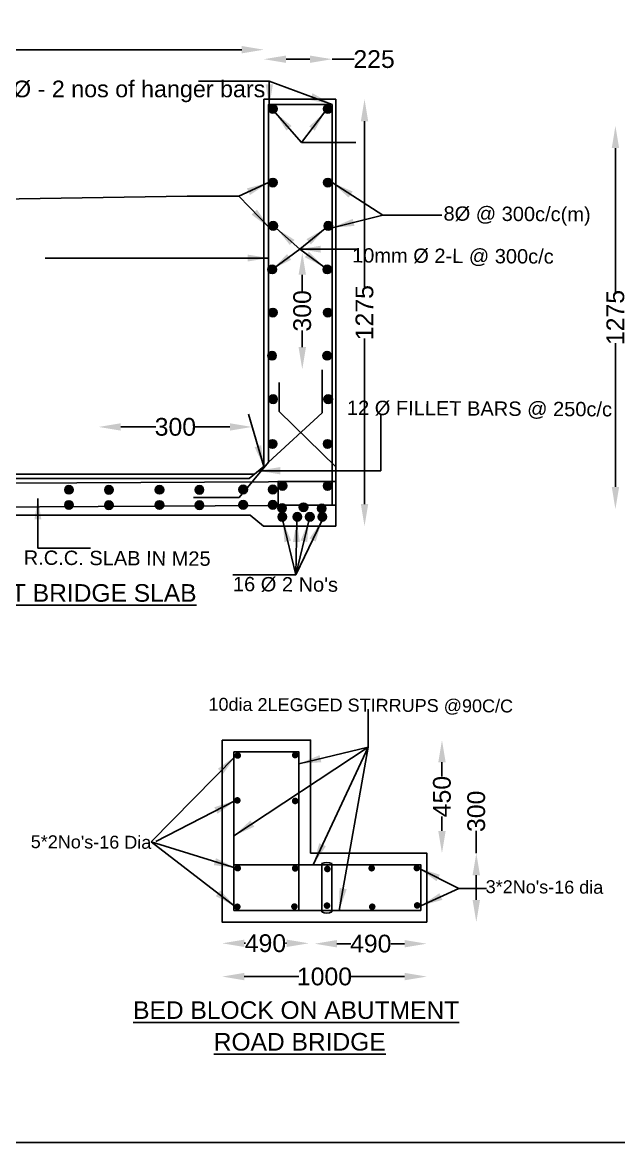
# Model space of a CAD drawing. Header units: millimetres. Extents: x 107893 to 120395, y 5183 to 13696.
# Drawn here: x 111074 to 113763, y 5183 to 10234 of the extents above; entities that cross this region are included whole.
import ezdxf

# ---------------------------------------------------------------- set-up
doc = ezdxf.new("R2010")
doc.units = ezdxf.units.MM
doc.header["$MEASUREMENT"] = 0
doc.layers.add('DRAWING', color=7, linetype='Continuous')
doc.layers.add('TEXT', color=7, linetype='Continuous')
doc.styles.get("Standard").update_dxf_attribs({"font": 'arial.ttf'})
doc.dimstyles.get("Standard").update_dxf_attribs({"dimtxt": 110, "dimasz": 100, "dimexe": 0.18, "dimexo": 0.0625, "dimgap": 0.09, "dimtad": 0, "dimdec": 0, "dimzin": 0, "dimdsep": 46, "dimtxsty": 'Standard', "dimcen": 0.09, "dimse1": 1, "dimse2": 1, "dimadec": 0, "dimazin": 0, "dimtfac": 1, "dimtdec": 0, "dimtofl": 0, "dimtmove": 0, "dimatfit": 3, "dimfxl": 1, "dimtolj": 1, "dimtzin": 0, "dimarcsym": 0})

# ---------------------------------------------------------------- blocks, each defined once
blk = doc.blocks.new('*D31')
at = {"layer": 'Defpoints', "color": 0}
for p in [(113795.5, 9767.2), (113749, 8039.1), (113795.5, 8039.1)]:
    blk.add_point(p, dxfattribs=at)
at = {"layer": 'TEXT', "color": 0, "lineweight": -2}
for p, q in [((113749, 9667.2), (113749, 9019.2)), ((113749, 8139.1), (113749, 8787.1))]:
    blk.add_line(p, q, dxfattribs=at)
at = {"layer": 'TEXT', "color": 0}
for points in [[(113732.4, 9667.2), (113765.7, 9667.2), (113749, 9767.2)], [(113732.4, 8139.1), (113765.7, 8139.1), (113749, 8039.1)]]:
    blk.add_solid(points, dxfattribs=at)
at = {"layer": 'TEXT', "color": 0, "insert": (113749, 8903.2), "char_height": 80, "attachment_point": 5, "rotation": 90}
blk.add_mtext('\\A1;1275', dxfattribs=at)
blk = doc.blocks.new('*D33')
at = {"layer": 'Defpoints', "color": 0}
for p in [(111417.4, 8409.7), (111417.4, 8395.2), (112110, 8409.7)]:
    blk.add_point(p, dxfattribs=at)
at = {"layer": 'TEXT', "color": 0, "lineweight": -2}
for p, q in [((111517.4, 8409.7), (111675.4, 8409.7)), ((112010, 8409.7), (111852, 8409.7))]:
    blk.add_line(p, q, dxfattribs=at)
at = {"layer": 'TEXT', "color": 0}
for points in [[(111517.4, 8426.4), (111517.4, 8393.1), (111417.4, 8409.7)], [(112010, 8426.4), (112010, 8393.1), (112110, 8409.7)]]:
    blk.add_solid(points, dxfattribs=at)
at = {"layer": 'TEXT', "color": 0, "insert": (111763.7, 8409.7), "char_height": 80, "attachment_point": 5}
blk.add_mtext('\\A1;300', dxfattribs=at)
blk = doc.blocks.new('*D34')
at = {"layer": 'Defpoints', "color": 0}
for p in [(112336.2, 9196.2), (112345.1, 9196.2), (112353.7, 8669.8)]:
    blk.add_point(p, dxfattribs=at)
at = {"layer": 'TEXT', "color": 0, "lineweight": -2}
for p, q in [((112336.2, 9096.2), (112336.2, 9021.3)), ((112336.2, 8769.8), (112336.2, 8844.7))]:
    blk.add_line(p, q, dxfattribs=at)
at = {"layer": 'TEXT', "color": 0}
for points in [[(112319.6, 9096.2), (112352.9, 9096.2), (112336.2, 9196.2)], [(112319.6, 8769.8), (112352.9, 8769.8), (112336.2, 8669.8)]]:
    blk.add_solid(points, dxfattribs=at)
at = {"layer": 'TEXT', "color": 0, "insert": (112336.2, 8933), "char_height": 80, "attachment_point": 5, "rotation": 90}
blk.add_mtext('\\A1;300', dxfattribs=at)
blk = doc.blocks.new('*D37')
at = {"layer": 'Defpoints', "color": 0}
for p in [(112487.8, 9888.1), (112617.1, 9888.1), (112487.8, 7961.9)]:
    blk.add_point(p, dxfattribs=at)
at = {"layer": 'TEXT', "color": 0, "lineweight": -2}
for p, q in [((112617.1, 9788.1), (112617.1, 9041.1)), ((112617.1, 8061.9), (112617.1, 8808.9))]:
    blk.add_line(p, q, dxfattribs=at)
at = {"layer": 'TEXT', "color": 0}
for points in [[(112600.4, 9788.1), (112633.7, 9788.1), (112617.1, 9888.1)], [(112600.4, 8061.9), (112633.7, 8061.9), (112617.1, 7961.9)]]:
    blk.add_solid(points, dxfattribs=at)
at = {"layer": 'TEXT', "color": 0, "insert": (112617.1, 8925), "char_height": 80, "attachment_point": 5, "rotation": 90}
blk.add_mtext('\\A1;1275', dxfattribs=at)
blk = doc.blocks.new('*D38')
at = {"layer": 'Defpoints', "color": 0}
for p in [(112470.6, 10067.8), (112163.1, 9888.1), (112470.6, 9888.1)]:
    blk.add_point(p, dxfattribs=at)
at = {"layer": 'TEXT', "color": 0, "lineweight": -2}
for p, q in [((112263.1, 10067.8), (112370.6, 10067.8)), ((112470.6, 10067.8), (112570.6, 10067.8))]:
    blk.add_line(p, q, dxfattribs=at)
at = {"layer": 'TEXT', "color": 0}
for points in [[(112263.1, 10084.4), (112263.1, 10051.1), (112163.1, 10067.8)], [(112370.6, 10084.4), (112370.6, 10051.1), (112470.6, 10067.8)]]:
    blk.add_solid(points, dxfattribs=at)
at = {"layer": 'TEXT', "color": 0, "insert": (112660.1, 10067.8), "char_height": 80, "attachment_point": 5}
blk.add_mtext('\\A1;225', dxfattribs=at)
blk = doc.blocks.new('*D39')
at = {"layer": 'Defpoints', "color": 0}
for p in [(109541.8, 10110.6), (109541.8, 9868.3), (112163.1, 9888.1)]:
    blk.add_point(p, dxfattribs=at)
at = {"layer": 'TEXT', "color": 0, "lineweight": -2}
for p, q in [((109641.8, 10110.6), (110755.4, 10110.6)), ((112063.1, 10110.6), (110986.7, 10110.6))]:
    blk.add_line(p, q, dxfattribs=at)
at = {"layer": 'TEXT', "color": 0}
for points in [[(109641.8, 10127.3), (109641.8, 10094), (109541.8, 10110.6)], [(112063.1, 10127.3), (112063.1, 10094), (112163.1, 10110.6)]]:
    blk.add_solid(points, dxfattribs=at)
at = {"layer": 'TEXT', "color": 0, "insert": (110871.1, 10110.6), "char_height": 80, "attachment_point": 5}
blk.add_mtext('\\A1;1500', dxfattribs=at)
blk = doc.blocks.new('*D49')
at = {"layer": 'Defpoints', "color": 0}
for p in [(112373.8, 6997.6), (112966.4, 6997.6), (112897.9, 6488.4)]:
    blk.add_point(p, dxfattribs=at)
at = {"layer": 'TEXT', "color": 0, "lineweight": -2}
for p, q in [((112966.4, 6897.6), (112966.4, 6833)), ((112966.4, 6588.4), (112966.4, 6653.1))]:
    blk.add_line(p, q, dxfattribs=at)
at = {"layer": 'TEXT', "color": 0}
for points in [[(112949.8, 6897.6), (112983.1, 6897.6), (112966.4, 6997.6)], [(112949.8, 6588.4), (112983.1, 6588.4), (112966.4, 6488.4)]]:
    blk.add_solid(points, dxfattribs=at)
at = {"layer": 'TEXT', "color": 0, "insert": (112966.4, 6743), "char_height": 80, "attachment_point": 5, "rotation": 90}
blk.add_mtext('\\A1;450', dxfattribs=at)
blk = doc.blocks.new('*D50')
at = {"layer": 'Defpoints', "color": 0}
for p in [(112897.9, 6488.4), (113121.3, 6488.4), (112897.9, 6177.4)]:
    blk.add_point(p, dxfattribs=at)
at = {"layer": 'TEXT', "color": 0, "lineweight": -2}
for p, q in [((113121.3, 6488.4), (113121.3, 6588.4)), ((113121.3, 6277.4), (113121.3, 6388.4))]:
    blk.add_line(p, q, dxfattribs=at)
at = {"layer": 'TEXT', "color": 0}
for points in [[(113104.6, 6388.4), (113138, 6388.4), (113121.3, 6488.4)], [(113104.6, 6277.4), (113138, 6277.4), (113121.3, 6177.4)]]:
    blk.add_solid(points, dxfattribs=at)
at = {"layer": 'TEXT', "color": 0, "insert": (113121.3, 6676.7), "char_height": 80, "attachment_point": 5, "rotation": 90}
blk.add_mtext('\\A1;300', dxfattribs=at)
blk = doc.blocks.new('*D51')
at = {"layer": 'Defpoints', "color": 0}
for p in [(112392.7, 6177.4), (112897.9, 6177.4), (112897.9, 6079.7)]:
    blk.add_point(p, dxfattribs=at)
at = {"layer": 'TEXT', "color": 0, "lineweight": -2}
for p, q in [((112492.7, 6079.7), (112555.4, 6079.7)), ((112797.9, 6079.7), (112735.2, 6079.7))]:
    blk.add_line(p, q, dxfattribs=at)
at = {"layer": 'TEXT', "color": 0}
for points in [[(112492.7, 6096.3), (112492.7, 6063), (112392.7, 6079.7)], [(112797.9, 6096.3), (112797.9, 6063), (112897.9, 6079.7)]]:
    blk.add_solid(points, dxfattribs=at)
at = {"layer": 'TEXT', "color": 0, "insert": (112645.3, 6079.7), "char_height": 80, "attachment_point": 5}
blk.add_mtext('\\A1;490', dxfattribs=at)
blk = doc.blocks.new('*D52')
at = {"layer": 'Defpoints', "color": 0}
for p in [(111974.8, 6177.4), (111974.8, 6081.5), (112365.6, 6075.1)]:
    blk.add_point(p, dxfattribs=at)
at = {"layer": 'TEXT', "color": 0, "lineweight": -2}
for p, q in [((112074.8, 6081.5), (112080.2, 6081.5)), ((112265.6, 6081.5), (112260.1, 6081.5))]:
    blk.add_line(p, q, dxfattribs=at)
at = {"layer": 'TEXT', "color": 0}
for points in [[(112074.8, 6098.2), (112074.8, 6064.8), (111974.8, 6081.5)], [(112265.6, 6098.2), (112265.6, 6064.8), (112365.6, 6081.5)]]:
    blk.add_solid(points, dxfattribs=at)
at = {"layer": 'TEXT', "color": 0, "insert": (112170.2, 6081.5), "char_height": 80, "attachment_point": 5}
blk.add_mtext('\\A1;490', dxfattribs=at)
blk = doc.blocks.new('*D48')
at = {"layer": 'Defpoints', "color": 0}
for p in [(111974.8, 6177.4), (112897.9, 6177.4), (112897.9, 5931.5)]:
    blk.add_point(p, dxfattribs=at)
at = {"layer": 'TEXT', "color": 0, "lineweight": -2}
for p, q in [((112074.8, 5931.5), (112320.7, 5931.5)), ((112797.9, 5931.5), (112552, 5931.5))]:
    blk.add_line(p, q, dxfattribs=at)
at = {"layer": 'TEXT', "color": 0}
for points in [[(112074.8, 5948.2), (112074.8, 5914.8), (111974.8, 5931.5)], [(112797.9, 5948.2), (112797.9, 5914.8), (112897.9, 5931.5)]]:
    blk.add_solid(points, dxfattribs=at)
at = {"layer": 'TEXT', "color": 0, "insert": (112436.3, 5931.5), "char_height": 80, "attachment_point": 5}
blk.add_mtext('\\A1;1000', dxfattribs=at)

msp = doc.modelspace()

# ---------------------------------------------------------------- hatches: boundary and pattern name
at = {"layer": 'DRAWING'}
h = msp.add_hatch(color=256, dxfattribs=at)
h.paths.add_polyline_path([(112222.3, 9843.8, 0.183648), (112217.5, 9856.4), (112189.2, 9856.4, 0.106401), (112185.3, 9849.4), (112185.3, 9838.1, 0.85914)])
h.paths.add_polyline_path([(112189.2, 9856.4), (112217.5, 9856.4, 0.449154)])
h = msp.add_hatch(color=256, dxfattribs=at)
h.paths.add_polyline_path([(112470.6, 9843.8, 0.183648), (112465.8, 9856.4), (112437.5, 9856.4, 0.106401), (112433.6, 9849.4), (112433.6, 9838.1, 0.85914)])
h.paths.add_polyline_path([(112437.5, 9856.4), (112465.8, 9856.4, 0.449154)])
h = msp.add_hatch(color=256, dxfattribs=at)
h.paths.add_polyline_path([(112222.3, 9511.5, 0.183648), (112217.5, 9524.1), (112189.2, 9524.1, 0.106401), (112185.3, 9517.1), (112185.3, 9505.8, 0.85914)])
h.paths.add_polyline_path([(112189.2, 9524.1), (112217.5, 9524.1, 0.449154)])
h = msp.add_hatch(color=256, dxfattribs=at)
h.paths.add_polyline_path([(112470.6, 9511.5, 0.183648), (112465.8, 9524.1), (112437.5, 9524.1, 0.106401), (112433.6, 9517.1), (112433.6, 9505.8, 0.85914)])
h.paths.add_polyline_path([(112437.5, 9524.1), (112465.8, 9524.1, 0.449154)])
h = msp.add_hatch(color=256, dxfattribs=at)
h.paths.add_polyline_path([(112224.3, 9316.4, 0.183648), (112219.5, 9329), (112191.1, 9329, 0.106401), (112187.2, 9322.1), (112187.2, 9310.8, 0.85914)])
h.paths.add_polyline_path([(112191.1, 9329), (112219.5, 9329, 0.449154)])
h = msp.add_hatch(color=256, dxfattribs=at)
h.paths.add_polyline_path([(112472.6, 9316.4, 0.183648), (112467.8, 9329), (112439.4, 9329, 0.106401), (112435.5, 9322.1), (112435.5, 9310.8, 0.85914)])
h.paths.add_polyline_path([(112439.4, 9329), (112467.8, 9329, 0.449154)])
h = msp.add_hatch(color=256, dxfattribs=at)
h.paths.add_polyline_path([(112219.5, 9120.1, 0.183648), (112214.7, 9132.7), (112186.3, 9132.7, 0.106401), (112182.4, 9125.7), (112182.4, 9114.4, 0.85914)])
h.paths.add_polyline_path([(112186.3, 9132.7), (112214.7, 9132.7, 0.449154)])
h = msp.add_hatch(color=256, dxfattribs=at)
h.paths.add_polyline_path([(112467.8, 9120.1, 0.183648), (112463, 9132.7), (112434.6, 9132.7, 0.106401), (112430.7, 9125.7), (112430.7, 9114.4, 0.85914)])
h.paths.add_polyline_path([(112434.6, 9132.7), (112463, 9132.7, 0.449154)])
h = msp.add_hatch(color=256, dxfattribs=at)
h.paths.add_polyline_path([(112222.3, 8925.4, 0.183648), (112217.5, 8938), (112189.2, 8938, 0.106401), (112185.3, 8931), (112185.3, 8919.7, 0.85914)])
h.paths.add_polyline_path([(112189.2, 8938), (112217.5, 8938, 0.449154)])
h = msp.add_hatch(color=256, dxfattribs=at)
h.paths.add_polyline_path([(112470.6, 8925.4, 0.183648), (112465.8, 8938), (112437.5, 8938, 0.106401), (112433.6, 8931), (112433.6, 8919.7, 0.85914)])
h.paths.add_polyline_path([(112437.5, 8938), (112465.8, 8938, 0.449154)])
h = msp.add_hatch(color=256, dxfattribs=at)
h.paths.add_polyline_path([(112218.7, 8731, 0.183648), (112214, 8743.6), (112185.6, 8743.6, 0.106401), (112181.7, 8736.7), (112181.7, 8725.4, 0.85914)])
h.paths.add_polyline_path([(112185.6, 8743.6), (112214, 8743.6, 0.449154)])
h = msp.add_hatch(color=256, dxfattribs=at)
h.paths.add_polyline_path([(112467.1, 8731, 0.183648), (112462.3, 8743.6), (112433.9, 8743.6, 0.106401), (112430, 8736.7), (112430, 8725.4, 0.85914)])
h.paths.add_polyline_path([(112433.9, 8743.6), (112462.3, 8743.6, 0.449154)])
h = msp.add_hatch(color=256, dxfattribs=at)
h.paths.add_polyline_path([(112223.5, 8535, 0.183648), (112218.8, 8547.6), (112190.4, 8547.6, 0.106401), (112186.5, 8540.7), (112186.5, 8529.4, 0.85914)])
h.paths.add_polyline_path([(112190.4, 8547.6), (112218.8, 8547.6, 0.449154)])
h = msp.add_hatch(color=256, dxfattribs=at)
h.paths.add_polyline_path([(112471.8, 8535, 0.183648), (112467.1, 8547.6), (112438.7, 8547.6, 0.106401), (112434.8, 8540.7), (112434.8, 8529.4, 0.85914)])
h.paths.add_polyline_path([(112438.7, 8547.6), (112467.1, 8547.6, 0.449154)])
h = msp.add_hatch(color=256, dxfattribs=at)
h.paths.add_polyline_path([(112221.1, 8333, 0.183648), (112216.3, 8345.6), (112188, 8345.6, 0.106401), (112184.1, 8338.6), (112184.1, 8327.3, 0.85914)])
h.paths.add_polyline_path([(112188, 8345.6), (112216.3, 8345.6, 0.449154)])
h = msp.add_hatch(color=256, dxfattribs=at)
h.paths.add_polyline_path([(112469.4, 8333, 0.183648), (112464.6, 8345.6), (112436.3, 8345.6, 0.106401), (112432.4, 8338.6), (112432.4, 8327.3, 0.85914)])
h.paths.add_polyline_path([(112436.3, 8345.6), (112464.6, 8345.6, 0.449154)])
h = msp.add_hatch(color=256, dxfattribs=at)
h.paths.add_polyline_path([(111302.6, 8126.7, 0.183648), (111297.8, 8139.3), (111269.4, 8139.3, 0.106401), (111265.5, 8132.4), (111265.5, 8121.1, 0.85914)])
h.paths.add_polyline_path([(111269.4, 8139.3), (111297.8, 8139.3, 0.449154)])
h = msp.add_hatch(color=256, dxfattribs=at)
h.paths.add_polyline_path([(111482.8, 8126, 0.183648), (111478, 8138.6), (111449.7, 8138.6, 0.106401), (111445.8, 8131.6), (111445.8, 8120.3, 0.85914)])
h.paths.add_polyline_path([(111449.7, 8138.6), (111478, 8138.6, 0.449154)])
h = msp.add_hatch(color=256, dxfattribs=at)
h.paths.add_polyline_path([(111710.9, 8126.7, 0.183648), (111706.1, 8139.3), (111677.7, 8139.3, 0.106401), (111673.8, 8132.4), (111673.8, 8121.1, 0.85914)])
h.paths.add_polyline_path([(111677.7, 8139.3), (111706.1, 8139.3, 0.449154)])
h = msp.add_hatch(color=256, dxfattribs=at)
h.paths.add_polyline_path([(111891.1, 8126, 0.183648), (111886.3, 8138.6), (111858, 8138.6, 0.106401), (111854.1, 8131.6), (111854.1, 8120.3, 0.85914)])
h.paths.add_polyline_path([(111858, 8138.6), (111886.3, 8138.6, 0.449154)])
h = msp.add_hatch(color=256, dxfattribs=at)
h.paths.add_polyline_path([(112088.4, 8127.5, 0.183648), (112083.6, 8140.1), (112055.3, 8140.1, 0.106401), (112051.3, 8133.2), (112051.3, 8121.9, 0.85914)])
h.paths.add_polyline_path([(112055.3, 8140.1), (112083.6, 8140.1, 0.449154)])
h = msp.add_hatch(color=256, dxfattribs=at)
h.paths.add_polyline_path([(112221.7, 8127.5, 0.183648), (112216.9, 8140.1), (112188.6, 8140.1, 0.106401), (112184.7, 8133.2), (112184.7, 8121.9, 0.85914)])
h.paths.add_polyline_path([(112188.6, 8140.1), (112216.9, 8140.1, 0.449154)])
h = msp.add_hatch(color=256, dxfattribs=at)
h.paths.add_polyline_path([(112266.5, 8144.4, 0.183648), (112261.7, 8157), (112233.4, 8157, 0.106401), (112229.4, 8150), (112229.4, 8138.7, 0.85914)])
h.paths.add_polyline_path([(112233.4, 8157), (112261.7, 8157, 0.449154)])
h = msp.add_hatch(color=256, dxfattribs=at)
h.paths.add_polyline_path([(112469.4, 8143.6, 0.183648), (112464.6, 8156.2), (112436.3, 8156.2, 0.106401), (112432.4, 8149.3), (112432.4, 8138, 0.85914)])
h.paths.add_polyline_path([(112436.3, 8156.2), (112464.6, 8156.2, 0.449154)])
h = msp.add_hatch(color=256, dxfattribs=at)
h.paths.add_polyline_path([(111302.6, 8057.9, 0.183648), (111297.8, 8070.5), (111269.4, 8070.5, 0.106401), (111265.5, 8063.5), (111265.5, 8052.2, 0.85914)])
h.paths.add_polyline_path([(111269.4, 8070.5), (111297.8, 8070.5, 0.449154)])
h = msp.add_hatch(color=256, dxfattribs=at)
h.paths.add_polyline_path([(111482.8, 8057.1, 0.183648), (111478, 8069.7), (111449.7, 8069.7, 0.106401), (111445.8, 8062.8), (111445.8, 8051.5, 0.85914)])
h.paths.add_polyline_path([(111449.7, 8069.7), (111478, 8069.7, 0.449154)])
h = msp.add_hatch(color=256, dxfattribs=at)
h.paths.add_polyline_path([(111710.9, 8057.9, 0.183648), (111706.1, 8070.5), (111677.7, 8070.5, 0.106401), (111673.8, 8063.5), (111673.8, 8052.2, 0.85914)])
h.paths.add_polyline_path([(111677.7, 8070.5), (111706.1, 8070.5, 0.449154)])
h = msp.add_hatch(color=256, dxfattribs=at)
h.paths.add_polyline_path([(111891.1, 8057.1, 0.183648), (111886.3, 8069.7), (111858, 8069.7, 0.106401), (111854.1, 8062.8), (111854.1, 8051.5, 0.85914)])
h.paths.add_polyline_path([(111858, 8069.7), (111886.3, 8069.7, 0.449154)])
h = msp.add_hatch(color=256, dxfattribs=at)
h.paths.add_polyline_path([(112088.4, 8058.7, 0.183648), (112083.6, 8071.3), (112055.3, 8071.3, 0.106401), (112051.3, 8064.3), (112051.3, 8053, 0.85914)])
h.paths.add_polyline_path([(112055.3, 8071.3), (112083.6, 8071.3, 0.449154)])
h = msp.add_hatch(color=256, dxfattribs=at)
h.paths.add_polyline_path([(112221.7, 8058.7, 0.183648), (112216.9, 8071.3), (112188.6, 8071.3, 0.106401), (112184.7, 8064.3), (112184.7, 8053, 0.85914)])
h.paths.add_polyline_path([(112188.6, 8071.3), (112216.9, 8071.3, 0.449154)])
h = msp.add_hatch(color=256, dxfattribs=at)
h.paths.add_polyline_path([(112263.9, 8043.9, 0.183648), (112259.1, 8056.5), (112230.7, 8056.5, 0.106401), (112226.8, 8049.6), (112226.8, 8038.3, 0.85914)])
h.paths.add_polyline_path([(112230.7, 8056.5), (112259.1, 8056.5, 0.449154)])
h = msp.add_hatch(color=256, dxfattribs=at)
h.paths.add_polyline_path([(112325.1, 8056.5), (112358.6, 8056.5, 0.602653)])
h.paths.add_polyline_path([(112360.8, 8047.7, 0.122117), (112358.6, 8056.5), (112325.1, 8056.5, 0.122117), (112322.9, 8047.7, 1)])
for points in [[(112424.1, 8023.4, -0.034559), (112426.7, 8023.6, 0.374296), (112443.1, 8042.4, 0.21421), (112436.7, 8056.5), (112411.5, 8056.5, 0.21421), (112405.1, 8042.4, 0.414214)], [(112436.7, 8056.5, 0.380239), (112411.5, 8056.5)], [(112264.8, 8004.6, 1), (112226.8, 8004.6, 0.374296), (112243.2, 7985.8), (112248.4, 7985.8, 0.374296)], [(112333, 8004.6, 1), (112295.1, 8004.6, 0.374296), (112311.4, 7985.8), (112316.6, 7985.8, 0.374296)], [(112389.3, 8004.6, 1), (112351.4, 8004.6, 0.374296), (112367.8, 7985.8), (112373, 7985.8, 0.374296)], [(112426.7, 8023.6, -0.034559), (112424.1, 8023.4, 0.374296), (112407.8, 8004.6, 0.374296), (112424.1, 7985.8), (112429.3, 7985.8, 0.374296), (112445.7, 8004.6, 0.414214)]]:
    msp.add_hatch(color=256, dxfattribs=at).paths.add_polyline_path(points)

# ---------------------------------------------------------------- linework, layer by layer
for p in [(112487.8, 9888.1), (112162, 7962.9)]:
    msp.add_line(p, (112487.8, 7961.9), dxfattribs=at)
for points in [[(109277.3, 9868.3), (109541.8, 9868.3), (109541.8, 8241.3), (109611.3, 8177.3), (112096.6, 8177.3)], [(109277.3, 9868.3), (109277.3, 7943.6), (109546.2, 7943.6), (109615, 8012.3), (112100.8, 8012.3)], [(112163.1, 8231.8), (112163.1, 9888.1)], [(112163.1, 9888.1), (112487.8, 9888.1)], [(112470.6, 9864.2), (112184.4, 9864.2), (112184.4, 8250.6)], [(112470.6, 8164.1), (112470.6, 9864.2)], [(111817, 9450.7), (110963.2, 9436.6)], [(111974.8, 9171.3), (111176.4, 9171.3)], [(112184.4, 8250.6), (112425.4, 8473.9), (112425.4, 8667.5)], [(112232.5, 8610.1), (112232.5, 8479.6), (112487.8, 8230.5)], [(111845.2, 8092), (112050.8, 8092), (112184.4, 8250.6)], [(109589.4, 8197.4), (112119.9, 8196.4)], [(112096.6, 8177.3), (112163.1, 8231.8)], [(112487.8, 8056.5), (112226.8, 8056.5), (112226.8, 8164.1), (112487.8, 8164.1)], [(112100.8, 8012.3), (112162, 7962.9)], [(111143.6, 7863.8), (111380.8, 7863.8)], [(111974.8, 6996.9), (111974.8, 6177.4), (112897.9, 6177.4), (112897.9, 6488.4), (112373.8, 6488.4), (112373.8, 6997.6), (111974.8, 6996.9)], [(112321.1, 6435.7), (112027.5, 6435.7)], [(112321.1, 6435.7), (112321.1, 6230.1)], [(112424.4, 6222.8), (112424.4, 6440.9)], [(112470.3, 6440.9), (112470.3, 6222.8)]]:
    msp.add_lwpolyline(points, dxfattribs=at)
for points in [[(109303, 8146.5), (112470.6, 8164.1), (112470.6, 8056.5), (109303, 8038.9)], [(112027.5, 6944.2), (112027.5, 6230.1), (112870.7, 6230.1), (112870.4, 6435.7), (112321.1, 6435.7), (112321.1, 6944.8)]]:
    msp.add_lwpolyline(points, close=True, dxfattribs=at)
at = {"layer": 'DRAWING', "const_width": 14.9}
for points in [[(112037.5, 6928.5, 1), (112052.4, 6928.5, 1)], [(112297.1, 6930.3, 1), (112311.9, 6930.3, 1)], [(112035.7, 6725.9, 1), (112050.5, 6725.9, 1)], [(112296.8, 6723.3, 1), (112311.6, 6723.3, 1)], [(112037.4, 6420.2, 1), (112052.3, 6420.2, 1)], [(112296.8, 6419.3, 1), (112311.6, 6419.3, 1)], [(112442.1, 6416.7, 1), (112457, 6416.7, 1)], [(112641.8, 6420.1, 1), (112656.6, 6420.1, 1)], [(112845.4, 6421, 1), (112860.3, 6421, 1)], [(112440.4, 6251.6, 1), (112455.2, 6251.6, 1)], [(112847.2, 6252.3, 1), (112862, 6252.3, 1)], [(112035.7, 6246.3, 1), (112050.5, 6246.3, 1)], [(112293.3, 6247.2, 1), (112308.1, 6247.2, 1)], [(112644.4, 6246.3, 1), (112659.2, 6246.3, 1)]]:
    msp.add_lwpolyline(points, format="xyb", close=True, dxfattribs=at)
at = {"layer": 'DRAWING'}
for centre in [(112203.4, 9843.8), (112451.7, 9843.8), (112203.4, 9511.5), (112451.7, 9511.5), (112205.3, 9316.4), (112453.6, 9316.4), (112200.5, 9120.1), (112448.8, 9120.1), (112203.4, 8925.4), (112451.7, 8925.4), (112199.8, 8731), (112448.1, 8731), (112204.6, 8535), (112452.9, 8535), (112202.2, 8333), (112450.5, 8333), (111283.6, 8126.7), (111463.9, 8126), (111691.9, 8126.7), (111872.2, 8126), (112069.4, 8127.5), (112202.8, 8127.5), (112247.5, 8144.4), (112450.5, 8143.6), (111283.6, 8057.9), (111463.9, 8057.1), (111691.9, 8057.9), (111872.2, 8057.1), (112069.4, 8058.7), (112202.8, 8058.7), (112244.9, 8043.9), (112341.9, 8047.7), (112424.1, 8042.4), (112245.8, 8004.6), (112314, 8004.6), (112370.4, 8004.6), (112426.7, 8004.6)]:
    msp.add_circle(centre, 19, dxfattribs=at)
for centre, radius, start, end in [((112447.3, 6382.7), 62.5, 68.4551, 111.5449), ((112447.3, 6271.7), 54, 244.8766, 295.1234)]:
    msp.add_arc(centre, radius, start, end, dxfattribs=at)
at = {"layer": 'TEXT'}
msp.add_lwpolyline([(107892.9, 13696.5), (120395.3, 13696.5), (120395.3, 5183), (107892.9, 5183)], close=True, dxfattribs=at)

# ---------------------------------------------------------------- texts
at = {"layer": 'DRAWING'}
for s, height, p in [('8Ø @ 300c/c(m)', 64.649, (112973.3, 9340)), ('10mm Ø 2-L @ 300c/c ', 64.649, (112560.7, 9151.4)), ('12 Ø FILLET BARS @ 250c/c ', 64.649, (112537.6, 8464.2)), ('R.C.C. SLAB IN M25', 64.649, (111079.5, 7788.5)), ("16 Ø 2 No's", 64.649, (112023.3, 7669.3)), ('10dia 2LEGGED STIRRUPS @90C/C', 58.17, (111912.9, 7130.5)), ("5*2No's-16 Dia", 58.17, (111111, 6510.8)), ("3*2No's-16 dia", 58.17, (113163.5, 6308))]:
    msp.add_text(s, height=height, rotation=359.6571, dxfattribs=at).set_placement(p)
at = {"layer": 'TEXT'}
for s, height, p in [('16Ø - 2 nos of hanger bars', 75.179, (110914.4, 9896.2)), ('%%UREINFORCEMENT DETAILS FOOT BRIDGE SLAB', 79.305, (109292.5, 7621.6)), ('%%UBED BLOCK ON ABUTMENT', 79.305, (111573.2, 5740.7)), ('%%UROAD BRIDGE', 79.305, (111936.9, 5597.9))]:
    msp.add_text(s, height=height, dxfattribs=at).set_placement(p)

# ---------------------------------------------------------------- dimensions: what is measured, and where the dimension line sits
dim = msp.add_linear_dim(base=(109541.8, 10110.6), p1=(112163.1, 9888.1), p2=(109541.8, 9868.3), text='1500', dimstyle='Standard', override={"dimtxt": 80, "dimfxl": 2000}, dxfattribs=at)
dim.commit()
dim.dimension.update_dxf_attribs({"geometry": '*D39', "text_midpoint": (110871.1, 10110.6), "dimtype": 160})
for base, p1, p2, text, picture, middle in [((112470.6, 10067.8), (112163.1, 9888.1), (112470.6, 9888.1), '225', '*D38', (112660.1, 10067.8)), ((111417.4, 8409.7), (112110, 8409.7), (111417.4, 8395.2), '300', '*D33', (111763.7, 8409.7)), ((111974.8, 6081.5), (112365.6, 6075.1), (111974.8, 6177.4), '490', '*D52', (112170.2, 6081.5)), ((112897.9, 5931.5), (111974.8, 6177.4), (112897.9, 6177.4), '1000', '*D48', (112436.3, 5931.5)), ((112897.9, 6079.7), (112392.7, 6177.4), (112897.9, 6177.4), '490', '*D51', (112645.3, 6079.7))]:
    dim = msp.add_linear_dim(base=base, p1=p1, p2=p2, text=text, dimstyle='Standard', override={"dimtxt": 80, "dimfxl": 2000}, dxfattribs=at)
    dim.commit()
    dim.dimension.update_dxf_attribs({"geometry": picture, "text_midpoint": middle})
for base, p1, p2, text, picture, middle in [((112617.1, 9888.1), (112487.8, 7961.9), (112487.8, 9888.1), '1275', '*D37', (112617.1, 8925)), ((113749, 8039.1), (113795.5, 9767.2), (113795.5, 8039.1), '1275', '*D31', (113749, 8903.2)), ((112336.2, 9196.2), (112353.7, 8669.8), (112345.1, 9196.2), '300', '*D34', (112336.2, 8933)), ((112966.4, 6997.6), (112897.9, 6488.4), (112373.8, 6997.6), '450', '*D49', (112966.4, 6743))]:
    dim = msp.add_linear_dim(base=base, p1=p1, p2=p2, angle=90, text=text, dimstyle='Standard', override={"dimtxt": 80, "dimfxl": 2000}, dxfattribs=at)
    dim.commit()
    dim.dimension.update_dxf_attribs({"geometry": picture, "text_midpoint": middle})
dim = msp.add_linear_dim(base=(113121.3, 6488.4), p1=(112897.9, 6177.4), p2=(112897.9, 6488.4), angle=90, text='300', dimstyle='Standard', override={"dimtxt": 80, "dimfxl": 2000}, dxfattribs=at)
dim.commit()
dim.dimension.update_dxf_attribs({"geometry": '*D50', "text_midpoint": (113121.3, 6676.7), "dimtype": 160})

# ---------------------------------------------------------------- leaders
at = {"layer": 'DRAWING'}
for points, override in [([(112470.6, 9864.2), (112187.3, 9969.4), (111867.8, 9969.4)], {"dimgap": 0.09, "dimtad": 0}), ([(112187.3, 9853.9), (112187.3, 9969.4)], {"dimgap": 0.09, "dimtad": 0}), ([(112213.7, 9827.9), (112332.2, 9692.5), (112577.3, 9692.5)], {"dimasz": 95, "dimgap": 0.09, "dimtad": 0, "dimfxl": 2000, "dimarcsym": 1}), ([(112438.3, 9830.3), (112332.2, 9692.5)], {"dimasz": 95, "dimgap": 0.09, "dimtad": 0, "dimfxl": 2000, "dimarcsym": 1}), ([(112184.4, 9511.5), (112049.6, 9450.7), (111817, 9450.7)], {"dimgap": 0.09, "dimtad": 0}), ([(112470.6, 9511.5), (112699.2, 9364.4)], {"dimgap": 0.09, "dimtad": 0}), ([(112189.1, 9306.6), (112049.6, 9450.7)], {"dimgap": 0.09, "dimtad": 0}), ([(112470.6, 9308.1), (112699.2, 9364.4), (112966.1, 9364.4)], {"dimgap": 0.09, "dimtad": 0}), ([(112220.1, 9304.6), (112324.5, 9211.3)], {"dimasz": 95, "dimgap": 0.09, "dimtad": 0, "dimfxl": 2000, "dimarcsym": 1}), ([(112438.9, 9304.4), (112324.5, 9211.3)], {"dimasz": 95, "dimgap": 0.09, "dimtad": 0, "dimfxl": 2000, "dimarcsym": 1}), ([(112200.5, 9120.1), (112324.5, 9211.3)], {"dimasz": 95, "dimgap": 0.09, "dimtad": 0, "dimfxl": 2000, "dimarcsym": 1}), ([(112324.5, 9211.3), (112582.1, 9211.3)], {"dimasz": 95, "dimgap": 0.09, "dimtad": 0, "dimfxl": 2000, "dimarcsym": 1}), ([(112433.5, 9131.3), (112324.5, 9211.3)], {"dimasz": 95, "dimgap": 0.09, "dimtad": 0, "dimfxl": 2000, "dimarcsym": 1}), ([(112184.4, 9171.3), (111974.8, 9171.3)], {"dimasz": 95, "dimgap": 0.09, "dimtad": 0, "dimfxl": 2000, "dimarcsym": 1}), ([(112163.1, 8231.8), (112093, 8466.7)], {"dimasz": 95, "dimgap": 0.09, "dimtad": 0, "dimfxl": 2000, "dimarcsym": 1}), ([(111143.3, 8087.5), (111143.6, 7863.8)], {"dimasz": 95, "dimgap": 0.09, "dimtad": 0, "dimfxl": 2000, "dimarcsym": 1}), ([(112424.1, 7985.8), (112307.4, 7742.7), (112023.5, 7742.7)], {"dimasz": 95, "dimgap": 0.09, "dimtad": 0, "dimfxl": 2000, "dimarcsym": 1}), ([(112248.4, 7985.8), (112307.4, 7742.7)], {"dimasz": 95, "dimgap": 0.09, "dimtad": 0, "dimfxl": 2000, "dimarcsym": 1}), ([(112311.4, 7985.8), (112307.4, 7742.7)], {"dimasz": 95, "dimgap": 0.09, "dimtad": 0, "dimfxl": 2000, "dimarcsym": 1}), ([(112365.9, 7986.2), (112307.4, 7742.7)], {"dimasz": 95, "dimgap": 0.09, "dimtad": 0, "dimfxl": 2000, "dimarcsym": 1}), ([(112503.1, 6230.1), (112632.9, 6965.2), (112632.9, 7137.5)], {"dimgap": 0.09, "dimtad": 0}), ([(112037.5, 6928.5), (111654.6, 6538.7)], {"dimgap": 0.09, "dimtad": 0}), ([(112027.5, 6566.2), (112632.9, 6965.2)], {"dimgap": 0.09, "dimtad": 0}), ([(112321.1, 6890.8), (112632.9, 6965.2)], {"dimgap": 0.09, "dimtad": 0}), ([(112385.5, 6435.7), (112632.9, 6965.2)], {"dimgap": 0.09, "dimtad": 0}), ([(112035.7, 6725.9), (111675, 6540.7)], {"dimgap": 0.09, "dimtad": 0}), ([(112037.4, 6420.2), (111654.6, 6538.7)], {"dimgap": 0.09, "dimtad": 0}), ([(112035.7, 6246.3), (111654.6, 6538.7)], {"dimgap": 0.09, "dimtad": 0}), ([(112860.3, 6421), (113042.5, 6329.4), (113166.7, 6329.4)], {"dimgap": 0.09, "dimtad": 0}), ([(112870.7, 6250.8), (113042.5, 6329.4)], {"dimgap": 0.09, "dimtad": 0})]:
    msp.add_leader(points, dimstyle='Standard', override=override, dxfattribs=at)
at = {"layer": 'TEXT'}
msp.add_leader([(112136.8, 8212.3), (112690.8, 8212.3), (112690.8, 8463.6)], dimstyle='Standard', override={"dimgap": 0.09, "dimtad": 0, "dimfxl": 2000}, dxfattribs=at)

doc.saveas('drawing.dxf')
